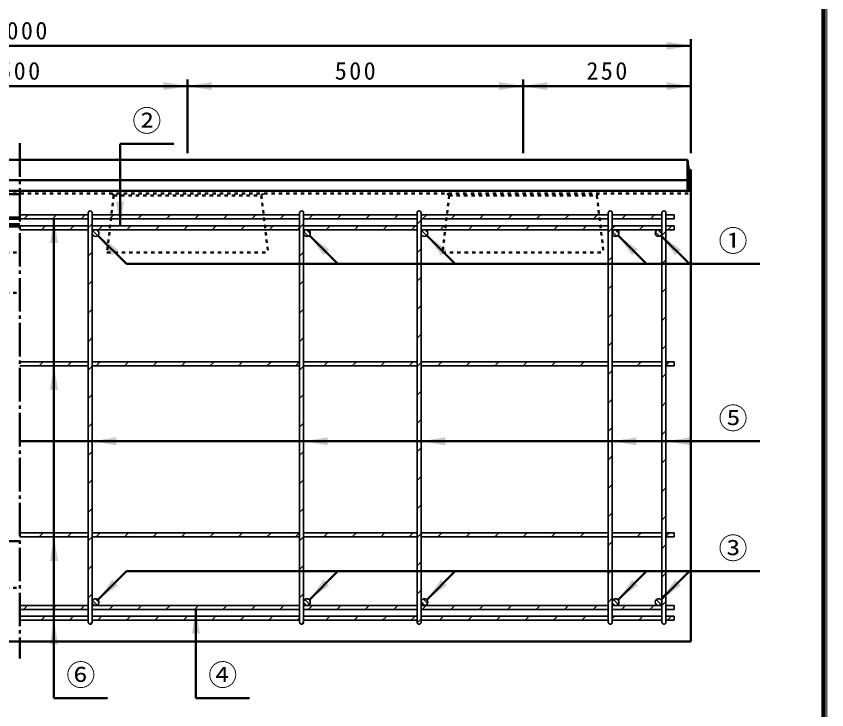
# Model space of a CAD drawing. Units: millimetres, scale not verified. Extents: x 100 to 4105, y 100 to 2870.
# Drawn here: x 2897 to 4105, y 823 to 1857 of the extents above; entities that cross this region are included whole.
import ezdxf
from ezdxf.enums import TextEntityAlignment as Align

# ---------------------------------------------------------------- set-up
doc = ezdxf.new("R2010")
doc.units = ezdxf.units.MM
doc.header["$LTSCALE"] = 5
doc.linetypes.add('USER1', pattern=[2.2, 1, -1.2])
doc.linetypes.add('USER2', pattern=[13.4, 10, -1.2, 1, -1.2])
doc.layers.add('V-nasSTD', color=7, linetype='Continuous', lineweight=35)
doc.styles.add('ＭＳ ゴシック', font='')
doc.styles.get('ＭＳ ゴシック').set_extended_font_data('MS Gothic')

msp = doc.modelspace()

# ---------------------------------------------------------------- hatches: boundary and pattern name
at = {"layer": 'V-nasSTD'}
for points in [[(3866.325, 1806.772), (3902.325, 1812.772), (3866.325, 1818.772)], [(3116.325, 1746.772), (3152.325, 1752.772), (3116.325, 1758.772)], [(3188.325, 1758.772), (3152.325, 1752.772), (3188.325, 1746.772)], [(3616.325, 1746.772), (3652.325, 1752.772), (3616.325, 1758.772)], [(3688.325, 1758.772), (3652.325, 1752.772), (3688.325, 1746.772)], [(3866.325, 1746.772), (3902.325, 1752.772), (3866.325, 1758.772)], [(3057.714, 1580.772), (3051.714, 1544.772), (3045.714, 1580.772)], [(2959.325, 1518.772), (2953.325, 1554.772), (2947.325, 1518.772)], [(3040.074, 1500.538), (3018.861, 1530.236), (3048.56, 1509.023)], [(3355.074, 1500.538), (3333.861, 1530.236), (3363.56, 1509.023)], [(3530.074, 1500.538), (3508.861, 1530.236), (3538.56, 1509.023)], [(3815.074, 1500.538), (3793.861, 1530.236), (3823.56, 1509.023)], [(3879.074, 1500.538), (3857.861, 1530.236), (3887.56, 1509.023)], [(2959.325, 1299.772), (2953.325, 1335.772), (2947.325, 1299.772)], [(3046.325, 1229.439), (3010.325, 1223.439), (3046.325, 1217.439)], [(3361.325, 1229.439), (3325.325, 1223.439), (3361.325, 1217.439)], [(3536.325, 1229.439), (3500.325, 1223.439), (3536.325, 1217.439)], [(3821.325, 1229.439), (3785.325, 1223.439), (3821.325, 1217.439)], [(3901.325, 1229.439), (3865.325, 1223.439), (3901.325, 1217.439)], [(2959.325, 1044.772), (2953.325, 1080.772), (2947.325, 1044.772)], [(3040.074, 1017.006), (3018.861, 987.307), (3048.56, 1008.52)], [(3355.074, 1017.006), (3333.861, 987.307), (3363.56, 1008.52)], [(3530.074, 1017.006), (3508.861, 987.307), (3538.56, 1008.52)], [(3815.074, 1017.006), (3793.861, 987.307), (3823.56, 1008.52)], [(3879.074, 1017.006), (3857.861, 987.307), (3887.56, 1008.52)], [(3170.825, 936.772), (3164.825, 972.772), (3158.825, 936.772)], [(2959.325, 920.772), (2953.325, 956.772), (2947.325, 920.772)]]:
    msp.add_hatch(color=256, dxfattribs=at).paths.add_polyline_path(points)

# ---------------------------------------------------------------- linework, layer by layer
at = {"layer": 'V-nasSTD', "lineweight": 100}
msp.add_line((4100, 105), (4100, 2865), dxfattribs=at)
at = {"layer": 'V-nasSTD', "lineweight": 50}
for p, q in [((1902.325, 1812.772), (3902.325, 1812.772)), ((3902.325, 1652.772), (3902.325, 1822.772)), ((2652.325, 1752.772), (3152.325, 1752.772)), ((3152.325, 1652.772), (3152.325, 1762.772)), ((3152.325, 1752.772), (3652.325, 1752.772)), ((3652.325, 1652.772), (3652.325, 1762.772)), ((3652.325, 1752.772), (3902.325, 1752.772)), ((3051.714, 1666.772), (3051.714, 1544.772)), ((3051.714, 1666.772), (3131.714, 1666.772)), ((1907.325, 1642.772), (3897.325, 1642.772)), ((3897.325, 1642.772), (3897.325, 1596.772)), ((3897.325, 1642.772), (3899.325, 1627.772)), ((3902.325, 1627.772), (3899.325, 1627.772)), ((3899.325, 1627.772), (3899.325, 1596.772)), ((3902.325, 1627.772), (3902.325, 924.772)), ((1902.325, 1612.772), (3902.325, 1612.772)), ((1902.325, 1596.772), (3902.325, 1596.772)), ((1902.325, 1591.772), (2902.325, 1591.772)), ((1902.325, 1556.787), (2902.325, 1556.787)), ((1902.325, 1554.772), (2902.325, 1554.772)), ((1902.325, 1546.772), (2902.325, 1546.772)), ((2953.325, 840.772), (2953.325, 1554.772)), ((1902.325, 1543.413), (2902.325, 1543.413)), ((3061.287, 1487.81), (3018.861, 1530.236)), ((3376.287, 1487.81), (3333.861, 1530.236)), ((3551.287, 1487.81), (3508.861, 1530.236)), ((3836.287, 1487.81), (3793.861, 1530.236)), ((3900.287, 1487.81), (3857.861, 1530.236)), ((4005.325, 1487.81), (3061.287, 1487.81)), ((4005.325, 1223.439), (2902.325, 1223.439)), ((2022.325, 1074.772), (2902.325, 1074.772)), ((3061.287, 1029.734), (3018.861, 987.307)), ((4005.325, 1029.734), (3061.287, 1029.734)), ((3376.287, 1029.734), (3333.861, 987.307)), ((3551.287, 1029.734), (3508.861, 987.307)), ((3836.287, 1029.734), (3793.861, 987.307)), ((3900.287, 1029.734), (3857.861, 987.307)), ((3164.825, 840.772), (3164.825, 972.772)), ((1902.325, 924.772), (3902.325, 924.772)), ((2953.325, 840.772), (3033.325, 840.772)), ((3164.825, 840.772), (3244.825, 840.772))]:
    msp.add_line(p, q, dxfattribs=at)
at = {"layer": 'V-nasSTD', "linetype": 'USER2', "lineweight": 50}
msp.add_line((2902.325, 1667.772), (2902.325, 899.772), dxfattribs=at)
at = {"layer": 'V-nasSTD', "linetype": 'USER1', "lineweight": 50}
for p, q in [((1902.325, 1592.772), (3902.325, 1592.772)), ((3042.325, 1589.772), (3032.325, 1504.772)), ((3042.325, 1589.772), (3039.325, 1592.772)), ((3042.325, 1589.772), (3262.325, 1589.772)), ((3262.325, 1589.772), (3265.325, 1592.772)), ((3262.325, 1589.772), (3272.325, 1504.772)), ((3542.325, 1589.772), (3532.325, 1504.772)), ((3542.325, 1589.772), (3539.325, 1592.772)), ((3542.325, 1589.772), (3762.325, 1589.772)), ((3762.325, 1589.772), (3765.325, 1592.772)), ((3762.325, 1589.772), (3772.325, 1504.772)), ((1902.325, 1504.772), (2902.325, 1504.772)), ((3032.325, 1504.772), (3272.325, 1504.772)), ((3532.325, 1504.772), (3772.325, 1504.772)), ((1902.325, 1444.772), (2902.325, 1444.772)), ((1902.325, 1004.772), (2902.325, 1004.772))]:
    msp.add_line(p, q, dxfattribs=at)
at = {"layer": 'V-nasSTD'}
for p, q in [((2902.325, 1560.772), (3004.325, 1560.772)), ((2908.759, 1554.772), (2914.759, 1560.772)), ((2951.185, 1554.772), (2957.185, 1560.772)), ((2993.611, 1554.772), (2999.611, 1560.772)), ((3004.325, 1563.772), (3004.325, 953.772)), ((3010.325, 1563.772), (3010.325, 953.772)), ((3010.325, 1560.772), (3319.325, 1560.772)), ((3036.038, 1554.772), (3042.038, 1560.772)), ((3078.464, 1554.772), (3084.464, 1560.772)), ((3120.891, 1554.772), (3126.891, 1560.772)), ((3163.317, 1554.772), (3169.317, 1560.772)), ((3205.743, 1554.772), (3211.743, 1560.772)), ((3248.17, 1554.772), (3254.17, 1560.772)), ((3290.596, 1554.772), (3296.596, 1560.772)), ((3319.325, 1563.772), (3319.325, 953.772)), ((3325.325, 1563.772), (3325.325, 953.772)), ((3325.325, 1560.772), (3494.325, 1560.772)), ((3333.023, 1554.772), (3339.023, 1560.772)), ((3375.449, 1554.772), (3381.449, 1560.772)), ((3417.875, 1554.772), (3423.875, 1560.772)), ((3460.302, 1554.772), (3466.302, 1560.772)), ((3494.325, 1563.772), (3494.325, 953.772)), ((3500.325, 1563.772), (3500.325, 953.772)), ((3500.325, 1560.772), (3779.325, 1560.772)), ((3508.728, 1560.772), (3502.728, 1554.772)), ((3551.155, 1560.772), (3545.155, 1554.772)), ((3587.581, 1554.772), (3593.581, 1560.772)), ((3630.007, 1554.772), (3636.007, 1560.772)), ((3672.434, 1554.772), (3678.434, 1560.772)), ((3714.86, 1554.772), (3720.86, 1560.772)), ((3757.287, 1554.772), (3763.287, 1560.772)), ((3779.325, 1563.772), (3779.325, 953.772)), ((3785.325, 1563.772), (3785.325, 953.772)), ((3785.325, 1560.772), (3859.325, 1560.772)), ((3799.713, 1554.772), (3805.713, 1560.772)), ((3842.139, 1554.772), (3848.139, 1560.772)), ((3859.325, 1563.772), (3859.325, 953.772)), ((3865.325, 1563.772), (3865.325, 953.772)), ((3865.325, 1560.772), (3877.325, 1560.772)), ((3877.325, 1560.772), (3877.325, 1554.772)), ((2902.325, 1554.772), (3004.325, 1554.772)), ((3010.325, 1547.575), (3004.325, 1541.575)), ((3010.325, 1554.772), (3319.325, 1554.772)), ((3325.325, 1547.575), (3319.325, 1541.575)), ((3325.325, 1554.772), (3494.325, 1554.772)), ((3500.325, 1552.869), (3494.325, 1546.869)), ((3500.325, 1554.772), (3779.325, 1554.772)), ((3785.325, 1554.772), (3859.325, 1554.772)), ((3865.325, 1554.772), (3877.325, 1554.772)), ((2902.325, 1544.772), (3004.325, 1544.772)), ((3004.325, 1538.772), (2902.325, 1538.772)), ((2934.685, 1538.772), (2940.685, 1544.772)), ((2977.111, 1538.772), (2983.111, 1544.772)), ((3010.325, 1544.772), (3319.325, 1544.772)), ((3319.325, 1538.772), (3010.325, 1538.772)), ((3011.413, 1536.885), (3018.439, 1529.859)), ((3016.829, 1538.54), (3020.094, 1535.275)), ((3025.538, 1544.772), (3019.538, 1538.772)), ((3061.964, 1538.772), (3067.964, 1544.772)), ((3104.391, 1538.772), (3110.391, 1544.772)), ((3146.817, 1538.772), (3152.817, 1544.772)), ((3189.243, 1538.772), (3195.243, 1544.772)), ((3231.67, 1538.772), (3237.67, 1544.772)), ((3274.096, 1538.772), (3280.096, 1544.772)), ((3316.523, 1538.772), (3319.325, 1541.575)), ((3325.325, 1544.772), (3494.325, 1544.772)), ((3494.325, 1538.772), (3325.325, 1538.772)), ((3325.754, 1535.798), (3332.352, 1529.201)), ((3329.872, 1538.751), (3335.305, 1533.318)), ((3358.949, 1538.772), (3364.949, 1544.772)), ((3401.375, 1538.772), (3407.375, 1544.772)), ((3443.802, 1538.772), (3449.802, 1544.772)), ((3486.228, 1538.772), (3492.228, 1544.772)), ((3500.325, 1544.772), (3779.325, 1544.772)), ((3779.325, 1538.772), (3500.325, 1538.772)), ((3501.427, 1536.902), (3508.456, 1529.873)), ((3506.874, 1538.526), (3510.08, 1535.321)), ((3528.655, 1538.772), (3534.655, 1544.772)), ((3571.081, 1538.772), (3577.081, 1544.772)), ((3613.507, 1538.772), (3619.507, 1544.772)), ((3655.934, 1538.772), (3661.934, 1544.772)), ((3698.36, 1538.772), (3704.36, 1544.772)), ((3740.787, 1538.772), (3746.787, 1544.772)), ((3785.325, 1540.884), (3779.325, 1534.884)), ((3859.325, 1544.772), (3785.325, 1544.772)), ((3789.213, 1544.772), (3785.325, 1540.884)), ((3859.325, 1538.772), (3785.325, 1538.772)), ((3785.644, 1535.528), (3792.082, 1529.09)), ((3789.534, 1538.709), (3795.262, 1532.98)), ((3825.639, 1538.772), (3831.639, 1544.772)), ((3849.552, 1535.259), (3855.813, 1528.998)), ((3853.232, 1538.651), (3859.204, 1532.678)), ((3865.325, 1536.031), (3859.325, 1530.031)), ((3865.325, 1544.772), (3877.325, 1544.772)), ((3865.325, 1538.772), (3877.325, 1538.772)), ((3868.066, 1538.772), (3874.066, 1544.772)), ((3877.325, 1544.772), (3877.325, 1538.772)), ((3500.325, 1510.443), (3494.325, 1504.443)), ((3010.325, 1505.148), (3004.325, 1499.148)), ((3325.325, 1505.148), (3319.325, 1499.148)), ((3785.325, 1498.458), (3779.325, 1492.458)), ((3865.325, 1493.605), (3859.325, 1487.605)), ((3010.325, 1462.722), (3004.325, 1456.722)), ((3325.325, 1462.722), (3319.325, 1456.722)), ((3500.325, 1468.016), (3494.325, 1462.016)), ((3785.325, 1456.031), (3779.325, 1450.031)), ((3865.325, 1451.178), (3859.325, 1445.178)), ((3500.325, 1425.59), (3494.325, 1419.59)), ((3010.325, 1420.295), (3004.325, 1414.295)), ((3325.325, 1420.295), (3319.325, 1414.295)), ((3785.325, 1413.605), (3779.325, 1407.605)), ((3865.325, 1408.752), (3859.325, 1402.752)), ((3010.325, 1377.869), (3004.325, 1371.869)), ((3325.325, 1377.869), (3319.325, 1371.869)), ((3500.325, 1383.163), (3494.325, 1377.163)), ((3785.325, 1371.178), (3779.325, 1365.178)), ((3865.325, 1366.326), (3859.325, 1360.326)), ((2902.325, 1341.772), (3004.325, 1341.772)), ((2931.243, 1335.772), (2937.243, 1341.772)), ((2973.67, 1335.772), (2979.67, 1341.772)), ((3010.325, 1341.772), (3319.325, 1341.772)), ((3022.096, 1341.772), (3016.096, 1335.772)), ((3058.523, 1335.772), (3064.523, 1341.772)), ((3100.949, 1335.772), (3106.949, 1341.772)), ((3143.375, 1335.772), (3149.375, 1341.772)), ((3185.802, 1335.772), (3191.802, 1341.772)), ((3228.228, 1335.772), (3234.228, 1341.772)), ((3276.655, 1341.772), (3275.438, 1340.555)), ((3313.081, 1335.772), (3319.081, 1341.772)), ((3325.325, 1341.772), (3494.325, 1341.772)), ((3355.507, 1335.772), (3361.507, 1341.772)), ((3397.934, 1335.772), (3403.934, 1341.772)), ((3440.36, 1335.772), (3446.36, 1341.772)), ((3482.787, 1335.772), (3488.787, 1341.772)), ((3500.325, 1341.772), (3779.325, 1341.772)), ((3531.213, 1341.772), (3525.213, 1335.772)), ((3567.639, 1335.772), (3573.639, 1341.772)), ((3610.066, 1335.772), (3616.066, 1341.772)), ((3652.492, 1335.772), (3658.492, 1341.772)), ((3694.919, 1335.772), (3700.919, 1341.772)), ((3737.345, 1335.772), (3743.345, 1341.772)), ((3785.325, 1341.772), (3859.325, 1341.772)), ((3785.325, 1341.326), (3785.772, 1341.772)), ((3822.198, 1335.772), (3828.198, 1341.772)), ((3865.325, 1341.772), (3877.325, 1341.772)), ((3865.325, 1336.473), (3870.624, 1341.772)), ((3877.325, 1341.772), (3877.325, 1335.772)), ((2902.325, 1335.772), (3004.325, 1335.772)), ((3010.325, 1335.443), (3004.325, 1329.443)), ((3010.325, 1335.772), (3319.325, 1335.772)), ((3270.655, 1335.772), (3275.438, 1340.555)), ((3325.325, 1335.443), (3319.325, 1329.443)), ((3325.325, 1335.772), (3494.325, 1335.772)), ((3500.325, 1340.737), (3494.325, 1334.737)), ((3500.325, 1335.772), (3779.325, 1335.772)), ((3785.325, 1335.772), (3859.325, 1335.772)), ((3865.325, 1335.772), (3877.325, 1335.772)), ((3785.325, 1328.752), (3779.325, 1322.752)), ((3859.325, 1317.899), (3865.325, 1323.899)), ((3010.325, 1293.016), (3004.325, 1287.016)), ((3325.325, 1293.016), (3319.325, 1287.016)), ((3500.325, 1298.31), (3494.325, 1292.31)), ((3785.325, 1286.326), (3779.325, 1280.326)), ((3865.325, 1281.473), (3859.325, 1275.473)), ((3010.325, 1250.59), (3004.325, 1244.59)), ((3325.325, 1250.59), (3319.325, 1244.59)), ((3500.325, 1255.884), (3494.325, 1249.884)), ((3785.325, 1243.899), (3779.325, 1237.899)), ((3859.325, 1233.046), (3865.325, 1239.046)), ((3010.325, 1208.163), (3004.325, 1202.163)), ((3325.325, 1208.163), (3319.325, 1202.163)), ((3500.325, 1213.458), (3494.325, 1207.458)), ((3785.325, 1201.473), (3779.325, 1195.473)), ((3865.325, 1196.62), (3859.325, 1190.62)), ((3010.325, 1165.737), (3004.325, 1159.737)), ((3325.325, 1165.737), (3319.325, 1159.737)), ((3500.325, 1171.031), (3494.325, 1165.031)), ((3785.325, 1159.046), (3779.325, 1153.046)), ((3859.325, 1148.194), (3865.325, 1154.194)), ((3500.325, 1128.605), (3494.325, 1122.605)), ((3010.325, 1123.31), (3004.325, 1117.31)), ((3325.325, 1123.31), (3319.325, 1117.31)), ((3785.325, 1116.62), (3779.325, 1110.62)), ((3865.325, 1111.767), (3859.325, 1105.767)), ((2902.325, 1086.772), (3004.325, 1086.772)), ((2902.325, 1080.772), (3004.325, 1080.772)), ((2931.243, 1080.772), (2937.243, 1086.772)), ((2973.67, 1080.772), (2979.67, 1086.772)), ((3010.325, 1080.884), (3004.325, 1074.884)), ((3010.325, 1086.772), (3319.325, 1086.772)), ((3010.325, 1080.772), (3319.325, 1080.772)), ((3022.096, 1086.772), (3016.096, 1080.772)), ((3058.523, 1080.772), (3064.523, 1086.772)), ((3100.949, 1080.772), (3106.949, 1086.772)), ((3143.375, 1080.772), (3149.375, 1086.772)), ((3185.802, 1080.772), (3191.802, 1086.772)), ((3228.228, 1080.772), (3234.228, 1086.772)), ((3270.655, 1080.772), (3275.438, 1085.555)), ((3276.655, 1086.772), (3275.438, 1085.555)), ((3313.081, 1080.772), (3319.081, 1086.772)), ((3325.325, 1080.884), (3319.325, 1074.884)), ((3325.325, 1086.772), (3494.325, 1086.772)), ((3325.325, 1080.772), (3494.325, 1080.772)), ((3355.507, 1080.772), (3361.507, 1086.772)), ((3397.934, 1080.772), (3403.934, 1086.772)), ((3440.36, 1080.772), (3446.36, 1086.772)), ((3482.787, 1080.772), (3488.787, 1086.772)), ((3500.325, 1086.178), (3494.325, 1080.178)), ((3500.325, 1086.772), (3779.325, 1086.772)), ((3500.325, 1080.772), (3779.325, 1080.772)), ((3531.213, 1086.772), (3525.213, 1080.772)), ((3567.639, 1080.772), (3573.639, 1086.772)), ((3610.066, 1080.772), (3616.066, 1086.772)), ((3652.492, 1080.772), (3658.492, 1086.772)), ((3694.919, 1080.772), (3700.919, 1086.772)), ((3737.345, 1080.772), (3743.345, 1086.772)), ((3785.325, 1086.772), (3859.325, 1086.772)), ((3785.325, 1086.326), (3785.772, 1086.772)), ((3785.325, 1080.772), (3859.325, 1080.772)), ((3822.198, 1080.772), (3828.198, 1086.772)), ((3865.325, 1086.772), (3877.325, 1086.772)), ((3865.325, 1081.473), (3870.624, 1086.772)), ((3865.325, 1080.772), (3877.325, 1080.772)), ((3877.325, 1086.772), (3877.325, 1080.772)), ((3785.325, 1074.194), (3779.325, 1068.194)), ((3859.325, 1063.341), (3865.325, 1069.341)), ((3500.325, 1043.752), (3494.325, 1037.752)), ((3010.325, 1038.458), (3004.325, 1032.458)), ((3325.325, 1038.458), (3319.325, 1032.458)), ((3785.325, 1031.767), (3779.325, 1025.767)), ((3865.325, 1026.914), (3859.325, 1020.914)), ((3010.325, 996.031), (3004.325, 990.031)), ((3325.325, 996.031), (3319.325, 990.031)), ((3500.325, 1001.326), (3494.325, 995.326)), ((3859.325, 990.62), (3865.325, 996.62)), ((2902.325, 978.772), (3004.325, 978.772)), ((2908.096, 972.772), (2914.096, 978.772)), ((2950.523, 972.772), (2956.523, 978.772)), ((2992.949, 972.772), (2998.949, 978.772)), ((3010.325, 978.772), (3319.325, 978.772)), ((3010.857, 986.015), (3017.569, 979.303)), ((3015.174, 988.769), (3020.323, 983.62)), ((3035.375, 972.772), (3041.375, 978.772)), ((3077.802, 972.772), (3083.802, 978.772)), ((3120.228, 972.772), (3126.228, 978.772)), ((3162.655, 972.772), (3168.655, 978.772)), ((3205.081, 972.772), (3211.081, 978.772)), ((3247.507, 972.772), (3253.507, 978.772)), ((3289.934, 972.772), (3295.934, 978.772)), ((3325.325, 978.772), (3494.325, 978.772)), ((3325.487, 982.512), (3329.066, 978.933)), ((3327.31, 987.76), (3334.314, 980.756)), ((3332.36, 972.772), (3338.36, 978.772)), ((3374.787, 972.772), (3380.787, 978.772)), ((3417.213, 972.772), (3423.213, 978.772)), ((3459.639, 972.772), (3465.639, 978.772)), ((3500.325, 978.772), (3779.325, 978.772)), ((3500.366, 984.409), (3505.963, 978.812)), ((3502.066, 972.772), (3508.066, 978.772)), ((3503.443, 988.404), (3509.958, 981.889)), ((3544.492, 972.772), (3550.492, 978.772)), ((3586.919, 972.772), (3592.919, 978.772)), ((3629.345, 972.772), (3635.345, 978.772)), ((3671.772, 972.772), (3677.772, 978.772)), ((3714.198, 972.772), (3720.198, 978.772)), ((3756.624, 972.772), (3762.624, 978.772)), ((3785.325, 989.341), (3779.325, 983.341)), ((3859.325, 978.772), (3785.325, 978.772)), ((3785.67, 981.949), (3788.503, 979.116)), ((3787.099, 987.591), (3794.145, 980.545)), ((3799.051, 972.772), (3805.051, 978.772)), ((3841.477, 972.772), (3847.477, 978.772)), ((3850.008, 981.25), (3851.804, 979.454)), ((3850.908, 987.421), (3857.975, 980.354)), ((3859.325, 978.488), (3865.325, 984.488)), ((3865.325, 978.772), (3877.325, 978.772)), ((3877.325, 978.772), (3877.325, 972.772)), ((3004.325, 972.772), (2902.325, 972.772)), ((3319.325, 972.772), (3010.325, 972.772)), ((3494.325, 972.772), (3325.325, 972.772)), ((3779.325, 972.772), (3500.325, 972.772)), ((3859.325, 972.772), (3785.325, 972.772)), ((3865.325, 972.772), (3877.325, 972.772)), ((2902.325, 962.772), (3004.325, 962.772)), ((2902.325, 956.772), (3004.325, 956.772)), ((2934.023, 956.772), (2940.023, 962.772)), ((2976.449, 956.772), (2982.449, 962.772)), ((3010.325, 962.772), (3319.325, 962.772)), ((3010.325, 956.772), (3319.325, 956.772)), ((3024.875, 962.772), (3018.875, 956.772)), ((3061.302, 956.772), (3067.302, 962.772)), ((3103.728, 956.772), (3109.728, 962.772)), ((3146.155, 956.772), (3152.155, 962.772)), ((3188.581, 956.772), (3194.581, 962.772)), ((3231.007, 956.772), (3237.007, 962.772)), ((3273.434, 956.772), (3279.434, 962.772)), ((3315.86, 956.772), (3319.325, 960.237)), ((3325.325, 962.772), (3494.325, 962.772)), ((3325.325, 956.772), (3494.325, 956.772)), ((3364.287, 962.772), (3358.287, 956.772)), ((3406.713, 962.772), (3400.713, 956.772)), ((3443.139, 956.772), (3449.139, 962.772)), ((3485.566, 956.772), (3491.566, 962.772)), ((3500.325, 958.899), (3494.325, 952.899)), ((3500.325, 962.772), (3779.325, 962.772)), ((3500.325, 956.772), (3779.325, 956.772)), ((3527.992, 956.772), (3533.992, 962.772)), ((3570.419, 956.772), (3576.419, 962.772)), ((3612.845, 956.772), (3618.845, 962.772)), ((3655.272, 956.772), (3661.272, 962.772)), ((3697.698, 956.772), (3703.698, 962.772)), ((3740.124, 956.772), (3746.124, 962.772)), ((3785.325, 962.772), (3859.325, 962.772)), ((3785.325, 959.547), (3788.551, 962.772)), ((3785.325, 956.772), (3859.325, 956.772)), ((3824.977, 956.772), (3830.977, 962.772)), ((3865.325, 962.772), (3877.325, 962.772)), ((3865.325, 956.772), (3877.325, 956.772)), ((3867.404, 956.772), (3873.404, 962.772)), ((3877.325, 962.772), (3877.325, 956.772)), ((3010.325, 953.605), (3007.497, 950.777)), ((3325.325, 953.605), (3322.497, 950.777))]:
    msp.add_line(p, q, dxfattribs=at)
at = {"layer": 'V-nasSTD', "lineweight": 13}
msp.add_lwpolyline([(100, 100), (100, 2870), (4105, 2870), (4105, 100)], close=True, dxfattribs=at)
at = {"layer": 'V-nasSTD'}
for centre in [(3015.325, 1533.772), (3330.325, 1533.772), (3505.325, 1533.772), (3790.325, 1533.772), (3854.325, 1533.772), (3015.325, 983.772), (3330.325, 983.772), (3505.325, 983.772), (3790.325, 983.772), (3854.325, 983.772)]:
    msp.add_circle(centre, 5, dxfattribs=at)
for centre, start, end in [((3007.325, 1563.772), 0, 180), ((3322.325, 1563.772), 0, 180), ((3497.325, 1563.772), 0, 180), ((3782.325, 1563.772), 0, 180), ((3862.325, 1563.772), 0, 180), ((3007.325, 953.772), 180, 0), ((3322.325, 953.772), 180, 0), ((3497.325, 953.772), 180, 0), ((3782.325, 953.772), 180, 0), ((3862.325, 953.772), 180, 0)]:
    msp.add_arc(centre, 3, start, end, dxfattribs=at)

# ---------------------------------------------------------------- texts
at = {"layer": 'V-nasSTD', "style": 'ＭＳ ゴシック'}
for s, p in [('②', (3070.114, 1716.972)), ('①', (3943.725, 1538.01)), ('⑤', (3943.725, 1273.639)), ('③', (3943.725, 1079.934)), ('⑥', (2971.725, 890.972)), ('④', (3183.225, 890.972))]:
    msp.add_text(s, height=31.67, dxfattribs=at).set_placement(p, align=Align.TOP_LEFT)
at = {"layer": 'V-nasSTD', "char_height": 26.39, "attachment_point": 1, "style": 'ＭＳ ゴシック'}
for s, insert in [('\\T1.2;2000', (2860.925, 1848.772)), ('\\T1.2;500', (2871.725, 1788.772)), ('\\T1.2;500', (3371.725, 1788.772)), ('\\T1.2;250', (3746.725, 1788.772))]:
    msp.add_mtext(s, dxfattribs=dict(at, insert=insert))

doc.saveas('drawing.dxf')
